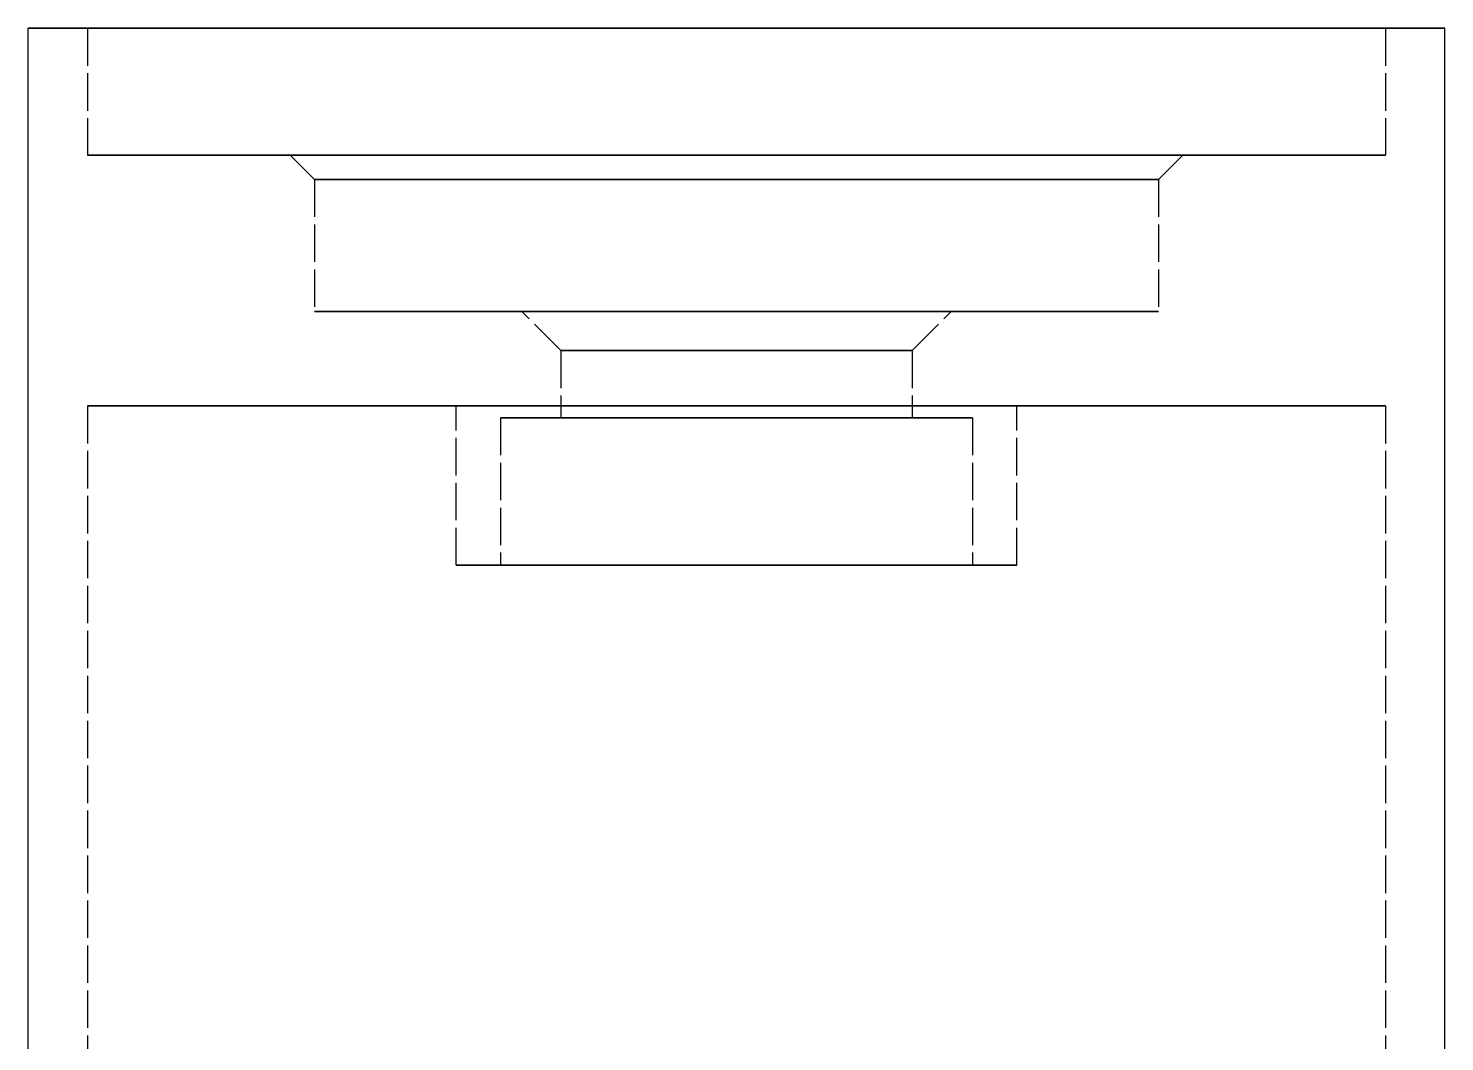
# Model space of a CAD drawing. Header units: millimetres. Extents: x -31 to 149, y -17 to 140.
# Drawn here: x 58 to 106, y 22.45 to 56.8 of the extents above; entities that cross this region are included whole.
import ezdxf

# ---------------------------------------------------------------- set-up
doc = ezdxf.new("R2010")
doc.units = ezdxf.units.MM
doc.linetypes.add('DASHED', pattern=[1.524, 1.27, -0.254])
doc.layers.add('HIDDEN', color=8, linetype='DASHED')
doc.layers.add('VISIBLE', color=7, linetype='CONTINUOUS')

msp = doc.modelspace()

# ---------------------------------------------------------------- linework, layer by layer
at = {"layer": 'HIDDEN'}
for points in [[(106, 56.8), (105.2381, 56.8), (104.47619, 56.8), (103.71429, 56.8), (102.95238, 56.8), (102.19048, 56.8), (101.42857, 56.8), (100.66667, 56.8), (99.90476, 56.8), (99.14286, 56.8), (98.38095, 56.8), (97.61905, 56.8), (96.85714, 56.8), (96.09524, 56.8), (95.33333, 56.8), (94.57143, 56.8), (93.80952, 56.8), (93.04762, 56.8), (92.28571, 56.8), (91.52381, 56.8), (90.7619, 56.8), (90, 56.8), (89.2381, 56.8), (88.47619, 56.8), (87.71429, 56.8), (86.95238, 56.8), (86.19048, 56.8), (85.42857, 56.8), (84.66667, 56.8), (83.90476, 56.8), (83.14286, 56.8), (82.38095, 56.8), (81.61905, 56.8), (80.85714, 56.8), (80.09524, 56.8), (79.33333, 56.8), (78.57143, 56.8), (77.80952, 56.8), (77.04762, 56.8), (76.28571, 56.8), (75.52381, 56.8), (74.7619, 56.8), (74, 56.8), (73.2381, 56.8), (72.47619, 56.8), (71.71429, 56.8), (70.95238, 56.8), (70.19048, 56.8), (69.42857, 56.8), (68.66667, 56.8), (67.90476, 56.8), (67.14286, 56.8), (66.38095, 56.8), (65.61905, 56.8), (64.85714, 56.8), (64.09524, 56.8), (63.33333, 56.8), (62.57143, 56.8), (61.80952, 56.8), (61.04762, 56.8), (60.28571, 56.8), (59.52381, 56.8), (58.7619, 56.8), (58, 56.8)], [(104, 56.8), (103.30159, 56.8), (102.60317, 56.8), (101.90476, 56.8), (101.20635, 56.8), (100.50794, 56.8), (99.80952, 56.8), (99.11111, 56.8), (98.4127, 56.8), (97.71429, 56.8), (97.01587, 56.8), (96.31746, 56.8), (95.61905, 56.8), (94.92063, 56.8), (94.22222, 56.8), (93.52381, 56.8), (92.8254, 56.8), (92.12698, 56.8), (91.42857, 56.8), (90.73016, 56.8), (90.03175, 56.8), (89.33333, 56.8), (88.63492, 56.8), (87.93651, 56.8), (87.2381, 56.8), (86.53968, 56.8), (85.84127, 56.8), (85.14286, 56.8), (84.44444, 56.8), (83.74603, 56.8), (83.04762, 56.8), (82.34921, 56.8), (81.65079, 56.8), (80.95238, 56.8), (80.25397, 56.8), (79.55556, 56.8), (78.85714, 56.8), (78.15873, 56.8), (77.46032, 56.8), (76.7619, 56.8), (76.06349, 56.8), (75.36508, 56.8), (74.66667, 56.8), (73.96825, 56.8), (73.26984, 56.8), (72.57143, 56.8), (71.87302, 56.8), (71.1746, 56.8), (70.47619, 56.8), (69.77778, 56.8), (69.07937, 56.8), (68.38095, 56.8), (67.68254, 56.8), (66.98413, 56.8), (66.28571, 56.8), (65.5873, 56.8), (64.88889, 56.8), (64.19048, 56.8), (63.49206, 56.8), (62.79365, 56.8), (62.09524, 56.8), (61.39683, 56.8), (60.69841, 56.8), (60, 56.8)], [(60, 56.8), (60.34921, 56.8), (60.69841, 56.8), (61.04762, 56.8), (61.39683, 56.8), (61.74603, 56.8), (62.09524, 56.8), (62.44444, 56.8), (62.79365, 56.8), (63.14286, 56.8), (63.49206, 56.8), (63.84127, 56.8), (64.19048, 56.8), (64.53968, 56.8), (64.88889, 56.8), (65.2381, 56.8), (65.5873, 56.8), (65.93651, 56.8), (66.28571, 56.8), (66.63492, 56.8), (66.98413, 56.8), (67.33333, 56.8), (67.68254, 56.8), (68.03175, 56.8), (68.38095, 56.8), (68.73016, 56.8), (69.07937, 56.8), (69.42857, 56.8), (69.77778, 56.8), (70.12698, 56.8), (70.47619, 56.8), (70.8254, 56.8), (71.1746, 56.8), (71.52381, 56.8), (71.87302, 56.8), (72.22222, 56.8), (72.57143, 56.8), (72.92063, 56.8), (73.26984, 56.8), (73.61905, 56.8), (73.96825, 56.8), (74.31746, 56.8), (74.66667, 56.8), (75.01587, 56.8), (75.36508, 56.8), (75.71429, 56.8), (76.06349, 56.8), (76.4127, 56.8), (76.7619, 56.8), (77.11111, 56.8), (77.46032, 56.8), (77.80952, 56.8), (78.15873, 56.8), (78.50794, 56.8), (78.85714, 56.8), (79.20635, 56.8), (79.55556, 56.8), (79.90476, 56.8), (80.25397, 56.8), (80.60317, 56.8), (80.95238, 56.8), (81.30159, 56.8), (81.65079, 56.8), (82, 56.8)], [(60, 56.8), (60, 52.5)], [(82, 56.8), (82.34921, 56.8), (82.69841, 56.8), (83.04762, 56.8), (83.39683, 56.8), (83.74603, 56.8), (84.09524, 56.8), (84.44444, 56.8), (84.79365, 56.8), (85.14286, 56.8), (85.49206, 56.8), (85.84127, 56.8), (86.19048, 56.8), (86.53968, 56.8), (86.88889, 56.8), (87.2381, 56.8), (87.5873, 56.8), (87.93651, 56.8), (88.28571, 56.8), (88.63492, 56.8), (88.98413, 56.8), (89.33333, 56.8), (89.68254, 56.8), (90.03175, 56.8), (90.38095, 56.8), (90.73016, 56.8), (91.07937, 56.8), (91.42857, 56.8), (91.77778, 56.8), (92.12698, 56.8), (92.47619, 56.8), (92.8254, 56.8), (93.1746, 56.8), (93.52381, 56.8), (93.87302, 56.8), (94.22222, 56.8), (94.57143, 56.8), (94.92063, 56.8), (95.26984, 56.8), (95.61905, 56.8), (95.96825, 56.8), (96.31746, 56.8), (96.66667, 56.8), (97.01587, 56.8), (97.36508, 56.8), (97.71429, 56.8), (98.06349, 56.8), (98.4127, 56.8), (98.7619, 56.8), (99.11111, 56.8), (99.46032, 56.8), (99.80952, 56.8), (100.15873, 56.8), (100.50794, 56.8), (100.85714, 56.8), (101.20635, 56.8), (101.55556, 56.8), (101.90476, 56.8), (102.25397, 56.8), (102.60317, 56.8), (102.95238, 56.8), (103.30159, 56.8), (103.65079, 56.8), (104, 56.8)], [(104, 56.8), (104, 52.5)], [(104, 52.5), (103.30159, 52.5), (102.60317, 52.5), (101.90476, 52.5), (101.20635, 52.5), (100.50794, 52.5), (99.80952, 52.5), (99.11111, 52.5), (98.4127, 52.5), (97.71429, 52.5), (97.01587, 52.5), (96.31746, 52.5), (95.61905, 52.5), (94.92063, 52.5), (94.22222, 52.5), (93.52381, 52.5), (92.8254, 52.5), (92.12698, 52.5), (91.42857, 52.5), (90.73016, 52.5), (90.03175, 52.5), (89.33333, 52.5), (88.63492, 52.5), (87.93651, 52.5), (87.2381, 52.5), (86.53968, 52.5), (85.84127, 52.5), (85.14286, 52.5), (84.44444, 52.5), (83.74603, 52.5), (83.04762, 52.5), (82.34921, 52.5), (81.65079, 52.5), (80.95238, 52.5), (80.25397, 52.5), (79.55556, 52.5), (78.85714, 52.5), (78.15873, 52.5), (77.46032, 52.5), (76.7619, 52.5), (76.06349, 52.5), (75.36508, 52.5), (74.66667, 52.5), (73.96825, 52.5), (73.26984, 52.5), (72.57143, 52.5), (71.87302, 52.5), (71.1746, 52.5), (70.47619, 52.5), (69.77778, 52.5), (69.07937, 52.5), (68.38095, 52.5), (67.68254, 52.5), (66.98413, 52.5), (66.28571, 52.5), (65.5873, 52.5), (64.88889, 52.5), (64.19048, 52.5), (63.49206, 52.5), (62.79365, 52.5), (62.09524, 52.5), (61.39683, 52.5), (60.69841, 52.5), (60, 52.5)], [(60, 52.5), (60.34921, 52.5), (60.69841, 52.5), (61.04762, 52.5), (61.39683, 52.5), (61.74603, 52.5), (62.09524, 52.5), (62.44444, 52.5), (62.79365, 52.5), (63.14286, 52.5), (63.49206, 52.5), (63.84127, 52.5), (64.19048, 52.5), (64.53968, 52.5), (64.88889, 52.5), (65.2381, 52.5), (65.5873, 52.5), (65.93651, 52.5), (66.28571, 52.5), (66.63492, 52.5), (66.98413, 52.5), (67.33333, 52.5), (67.68254, 52.5), (68.03175, 52.5), (68.38095, 52.5), (68.73016, 52.5), (69.07937, 52.5), (69.42857, 52.5), (69.77778, 52.5), (70.12698, 52.5), (70.47619, 52.5), (70.8254, 52.5), (71.1746, 52.5), (71.52381, 52.5), (71.87302, 52.5), (72.22222, 52.5), (72.57143, 52.5), (72.92063, 52.5), (73.26984, 52.5), (73.61905, 52.5), (73.96825, 52.5), (74.31746, 52.5), (74.66667, 52.5), (75.01587, 52.5), (75.36508, 52.5), (75.71429, 52.5), (76.06349, 52.5), (76.4127, 52.5), (76.7619, 52.5), (77.11111, 52.5), (77.46032, 52.5), (77.80952, 52.5), (78.15873, 52.5), (78.50794, 52.5), (78.85714, 52.5), (79.20635, 52.5), (79.55556, 52.5), (79.90476, 52.5), (80.25397, 52.5), (80.60317, 52.5), (80.95238, 52.5), (81.30159, 52.5), (81.65079, 52.5), (82, 52.5)], [(97.12426, 52.5), (96.64413, 52.5), (96.16399, 52.5), (95.68386, 52.5), (95.20372, 52.5), (94.72359, 52.5), (94.24345, 52.5), (93.76332, 52.5), (93.28318, 52.5), (92.80305, 52.5), (92.32291, 52.5), (91.84278, 52.5), (91.36264, 52.5), (90.8825, 52.5), (90.40237, 52.5), (89.92223, 52.5), (89.4421, 52.5), (88.96196, 52.5), (88.48183, 52.5), (88.00169, 52.5), (87.52156, 52.5), (87.04142, 52.5), (86.56129, 52.5), (86.08115, 52.5), (85.60102, 52.5), (85.12088, 52.5), (84.64074, 52.5), (84.16061, 52.5), (83.68047, 52.5), (83.20034, 52.5), (82.7202, 52.5), (82.24007, 52.5), (81.75993, 52.5), (81.2798, 52.5), (80.79966, 52.5), (80.31953, 52.5), (79.83939, 52.5), (79.35926, 52.5), (78.87912, 52.5), (78.39898, 52.5), (77.91885, 52.5), (77.43871, 52.5), (76.95858, 52.5), (76.47844, 52.5), (75.99831, 52.5), (75.51817, 52.5), (75.03804, 52.5), (74.5579, 52.5), (74.07777, 52.5), (73.59763, 52.5), (73.1175, 52.5), (72.63736, 52.5), (72.15722, 52.5), (71.67709, 52.5), (71.19695, 52.5), (70.71682, 52.5), (70.23668, 52.5), (69.75655, 52.5), (69.27641, 52.5), (68.79628, 52.5), (68.31614, 52.5), (67.83601, 52.5), (67.35587, 52.5), (66.87574, 52.5)], [(66.87574, 52.5), (67.1158, 52.5), (67.35587, 52.5), (67.59594, 52.5), (67.83601, 52.5), (68.07607, 52.5), (68.31614, 52.5), (68.55621, 52.5), (68.79628, 52.5), (69.03635, 52.5), (69.27641, 52.5), (69.51648, 52.5), (69.75655, 52.5), (69.99662, 52.5), (70.23668, 52.5), (70.47675, 52.5), (70.71682, 52.5), (70.95689, 52.5), (71.19695, 52.5), (71.43702, 52.5), (71.67709, 52.5), (71.91716, 52.5), (72.15722, 52.5), (72.39729, 52.5), (72.63736, 52.5), (72.87743, 52.5), (73.1175, 52.5), (73.35756, 52.5), (73.59763, 52.5), (73.8377, 52.5), (74.07777, 52.5), (74.31783, 52.5), (74.5579, 52.5), (74.79797, 52.5), (75.03804, 52.5), (75.2781, 52.5), (75.51817, 52.5), (75.75824, 52.5), (75.99831, 52.5), (76.23838, 52.5), (76.47844, 52.5), (76.71851, 52.5), (76.95858, 52.5), (77.19865, 52.5), (77.43871, 52.5), (77.67878, 52.5), (77.91885, 52.5), (78.15892, 52.5), (78.39898, 52.5), (78.63905, 52.5), (78.87912, 52.5), (79.11919, 52.5), (79.35926, 52.5), (79.59932, 52.5), (79.83939, 52.5), (80.07946, 52.5), (80.31953, 52.5), (80.55959, 52.5), (80.79966, 52.5), (81.03973, 52.5), (81.2798, 52.5), (81.51986, 52.5), (81.75993, 52.5), (82, 52.5)], [(67.7, 51.67574), (66.87574, 52.5)], [(82, 52.5), (82.34921, 52.5), (82.69841, 52.5), (83.04762, 52.5), (83.39683, 52.5), (83.74603, 52.5), (84.09524, 52.5), (84.44444, 52.5), (84.79365, 52.5), (85.14286, 52.5), (85.49206, 52.5), (85.84127, 52.5), (86.19048, 52.5), (86.53968, 52.5), (86.88889, 52.5), (87.2381, 52.5), (87.5873, 52.5), (87.93651, 52.5), (88.28571, 52.5), (88.63492, 52.5), (88.98413, 52.5), (89.33333, 52.5), (89.68254, 52.5), (90.03175, 52.5), (90.38095, 52.5), (90.73016, 52.5), (91.07937, 52.5), (91.42857, 52.5), (91.77778, 52.5), (92.12698, 52.5), (92.47619, 52.5), (92.8254, 52.5), (93.1746, 52.5), (93.52381, 52.5), (93.87302, 52.5), (94.22222, 52.5), (94.57143, 52.5), (94.92063, 52.5), (95.26984, 52.5), (95.61905, 52.5), (95.96825, 52.5), (96.31746, 52.5), (96.66667, 52.5), (97.01587, 52.5), (97.36508, 52.5), (97.71429, 52.5), (98.06349, 52.5), (98.4127, 52.5), (98.7619, 52.5), (99.11111, 52.5), (99.46032, 52.5), (99.80952, 52.5), (100.15873, 52.5), (100.50794, 52.5), (100.85714, 52.5), (101.20635, 52.5), (101.55556, 52.5), (101.90476, 52.5), (102.25397, 52.5), (102.60317, 52.5), (102.95238, 52.5), (103.30159, 52.5), (103.65079, 52.5), (104, 52.5)], [(82, 52.5), (82.24007, 52.5), (82.48014, 52.5), (82.7202, 52.5), (82.96027, 52.5), (83.20034, 52.5), (83.44041, 52.5), (83.68047, 52.5), (83.92054, 52.5), (84.16061, 52.5), (84.40068, 52.5), (84.64074, 52.5), (84.88081, 52.5), (85.12088, 52.5), (85.36095, 52.5), (85.60102, 52.5), (85.84108, 52.5), (86.08115, 52.5), (86.32122, 52.5), (86.56129, 52.5), (86.80135, 52.5), (87.04142, 52.5), (87.28149, 52.5), (87.52156, 52.5), (87.76162, 52.5), (88.00169, 52.5), (88.24176, 52.5), (88.48183, 52.5), (88.7219, 52.5), (88.96196, 52.5), (89.20203, 52.5), (89.4421, 52.5), (89.68217, 52.5), (89.92223, 52.5), (90.1623, 52.5), (90.40237, 52.5), (90.64244, 52.5), (90.8825, 52.5), (91.12257, 52.5), (91.36264, 52.5), (91.60271, 52.5), (91.84278, 52.5), (92.08284, 52.5), (92.32291, 52.5), (92.56298, 52.5), (92.80305, 52.5), (93.04311, 52.5), (93.28318, 52.5), (93.52325, 52.5), (93.76332, 52.5), (94.00338, 52.5), (94.24345, 52.5), (94.48352, 52.5), (94.72359, 52.5), (94.96365, 52.5), (95.20372, 52.5), (95.44379, 52.5), (95.68386, 52.5), (95.92393, 52.5), (96.16399, 52.5), (96.40406, 52.5), (96.64413, 52.5), (96.8842, 52.5), (97.12426, 52.5)], [(96.3, 51.67574), (97.12426, 52.5)], [(96.3, 51.67574), (95.84603, 51.67574), (95.39206, 51.67574), (94.9381, 51.67574), (94.48413, 51.67574), (94.03016, 51.67574), (93.57619, 51.67574), (93.12222, 51.67574), (92.66825, 51.67574), (92.21429, 51.67574), (91.76032, 51.67574), (91.30635, 51.67574), (90.85238, 51.67574), (90.39841, 51.67574), (89.94444, 51.67574), (89.49048, 51.67574), (89.03651, 51.67574), (88.58254, 51.67574), (88.12857, 51.67574), (87.6746, 51.67574), (87.22063, 51.67574), (86.76667, 51.67574), (86.3127, 51.67574), (85.85873, 51.67574), (85.40476, 51.67574), (84.95079, 51.67574), (84.49683, 51.67574), (84.04286, 51.67574), (83.58889, 51.67574), (83.13492, 51.67574), (82.68095, 51.67574), (82.22698, 51.67574), (81.77302, 51.67574), (81.31905, 51.67574), (80.86508, 51.67574), (80.41111, 51.67574), (79.95714, 51.67574), (79.50317, 51.67574), (79.04921, 51.67574), (78.59524, 51.67574), (78.14127, 51.67574), (77.6873, 51.67574), (77.23333, 51.67574), (76.77937, 51.67574), (76.3254, 51.67574), (75.87143, 51.67574), (75.41746, 51.67574), (74.96349, 51.67574), (74.50952, 51.67574), (74.05556, 51.67574), (73.60159, 51.67574), (73.14762, 51.67574), (72.69365, 51.67574), (72.23968, 51.67574), (71.78571, 51.67574), (71.33175, 51.67574), (70.87778, 51.67574), (70.42381, 51.67574), (69.96984, 51.67574), (69.51587, 51.67574), (69.0619, 51.67574), (68.60794, 51.67574), (68.15397, 51.67574), (67.7, 51.67574)], [(67.7, 51.67574), (67.92698, 51.67574), (68.15397, 51.67574), (68.38095, 51.67574), (68.60794, 51.67574), (68.83492, 51.67574), (69.0619, 51.67574), (69.28889, 51.67574), (69.51587, 51.67574), (69.74286, 51.67574), (69.96984, 51.67574), (70.19683, 51.67574), (70.42381, 51.67574), (70.65079, 51.67574), (70.87778, 51.67574), (71.10476, 51.67574), (71.33175, 51.67574), (71.55873, 51.67574), (71.78571, 51.67574), (72.0127, 51.67574), (72.23968, 51.67574), (72.46667, 51.67574), (72.69365, 51.67574), (72.92063, 51.67574), (73.14762, 51.67574), (73.3746, 51.67574), (73.60159, 51.67574), (73.82857, 51.67574), (74.05556, 51.67574), (74.28254, 51.67574), (74.50952, 51.67574), (74.73651, 51.67574), (74.96349, 51.67574), (75.19048, 51.67574), (75.41746, 51.67574), (75.64444, 51.67574), (75.87143, 51.67574), (76.09841, 51.67574), (76.3254, 51.67574), (76.55238, 51.67574), (76.77937, 51.67574), (77.00635, 51.67574), (77.23333, 51.67574), (77.46032, 51.67574), (77.6873, 51.67574), (77.91429, 51.67574), (78.14127, 51.67574), (78.36825, 51.67574), (78.59524, 51.67574), (78.82222, 51.67574), (79.04921, 51.67574), (79.27619, 51.67574), (79.50317, 51.67574), (79.73016, 51.67574), (79.95714, 51.67574), (80.18413, 51.67574), (80.41111, 51.67574), (80.6381, 51.67574), (80.86508, 51.67574), (81.09206, 51.67574), (81.31905, 51.67574), (81.54603, 51.67574), (81.77302, 51.67574), (82, 51.67574)], [(67.7, 51.67574), (67.7, 47.2)], [(82, 51.67574), (82.22698, 51.67574), (82.45397, 51.67574), (82.68095, 51.67574), (82.90794, 51.67574), (83.13492, 51.67574), (83.3619, 51.67574), (83.58889, 51.67574), (83.81587, 51.67574), (84.04286, 51.67574), (84.26984, 51.67574), (84.49683, 51.67574), (84.72381, 51.67574), (84.95079, 51.67574), (85.17778, 51.67574), (85.40476, 51.67574), (85.63175, 51.67574), (85.85873, 51.67574), (86.08571, 51.67574), (86.3127, 51.67574), (86.53968, 51.67574), (86.76667, 51.67574), (86.99365, 51.67574), (87.22063, 51.67574), (87.44762, 51.67574), (87.6746, 51.67574), (87.90159, 51.67574), (88.12857, 51.67574), (88.35556, 51.67574), (88.58254, 51.67574), (88.80952, 51.67574), (89.03651, 51.67574), (89.26349, 51.67574), (89.49048, 51.67574), (89.71746, 51.67574), (89.94444, 51.67574), (90.17143, 51.67574), (90.39841, 51.67574), (90.6254, 51.67574), (90.85238, 51.67574), (91.07937, 51.67574), (91.30635, 51.67574), (91.53333, 51.67574), (91.76032, 51.67574), (91.9873, 51.67574), (92.21429, 51.67574), (92.44127, 51.67574), (92.66825, 51.67574), (92.89524, 51.67574), (93.12222, 51.67574), (93.34921, 51.67574), (93.57619, 51.67574), (93.80317, 51.67574), (94.03016, 51.67574), (94.25714, 51.67574), (94.48413, 51.67574), (94.71111, 51.67574), (94.9381, 51.67574), (95.16508, 51.67574), (95.39206, 51.67574), (95.61905, 51.67574), (95.84603, 51.67574), (96.07302, 51.67574), (96.3, 51.67574)], [(96.3, 51.67574), (96.3, 47.2)], [(96.3, 47.2), (95.84603, 47.2), (95.39206, 47.2), (94.9381, 47.2), (94.48413, 47.2), (94.03016, 47.2), (93.57619, 47.2), (93.12222, 47.2), (92.66825, 47.2), (92.21429, 47.2), (91.76032, 47.2), (91.30635, 47.2), (90.85238, 47.2), (90.39841, 47.2), (89.94444, 47.2), (89.49048, 47.2), (89.03651, 47.2), (88.58254, 47.2), (88.12857, 47.2), (87.6746, 47.2), (87.22063, 47.2), (86.76667, 47.2), (86.3127, 47.2), (85.85873, 47.2), (85.40476, 47.2), (84.95079, 47.2), (84.49683, 47.2), (84.04286, 47.2), (83.58889, 47.2), (83.13492, 47.2), (82.68095, 47.2), (82.22698, 47.2), (81.77302, 47.2), (81.31905, 47.2), (80.86508, 47.2), (80.41111, 47.2), (79.95714, 47.2), (79.50317, 47.2), (79.04921, 47.2), (78.59524, 47.2), (78.14127, 47.2), (77.6873, 47.2), (77.23333, 47.2), (76.77937, 47.2), (76.3254, 47.2), (75.87143, 47.2), (75.41746, 47.2), (74.96349, 47.2), (74.50952, 47.2), (74.05556, 47.2), (73.60159, 47.2), (73.14762, 47.2), (72.69365, 47.2), (72.23968, 47.2), (71.78571, 47.2), (71.33175, 47.2), (70.87778, 47.2), (70.42381, 47.2), (69.96984, 47.2), (69.51587, 47.2), (69.0619, 47.2), (68.60794, 47.2), (68.15397, 47.2), (67.7, 47.2)], [(67.7, 47.2), (67.92698, 47.2), (68.15397, 47.2), (68.38095, 47.2), (68.60794, 47.2), (68.83492, 47.2), (69.0619, 47.2), (69.28889, 47.2), (69.51587, 47.2), (69.74286, 47.2), (69.96984, 47.2), (70.19683, 47.2), (70.42381, 47.2), (70.65079, 47.2), (70.87778, 47.2), (71.10476, 47.2), (71.33175, 47.2), (71.55873, 47.2), (71.78571, 47.2), (72.0127, 47.2), (72.23968, 47.2), (72.46667, 47.2), (72.69365, 47.2), (72.92063, 47.2), (73.14762, 47.2), (73.3746, 47.2), (73.60159, 47.2), (73.82857, 47.2), (74.05556, 47.2), (74.28254, 47.2), (74.50952, 47.2), (74.73651, 47.2), (74.96349, 47.2), (75.19048, 47.2), (75.41746, 47.2), (75.64444, 47.2), (75.87143, 47.2), (76.09841, 47.2), (76.3254, 47.2), (76.55238, 47.2), (76.77937, 47.2), (77.00635, 47.2), (77.23333, 47.2), (77.46032, 47.2), (77.6873, 47.2), (77.91429, 47.2), (78.14127, 47.2), (78.36825, 47.2), (78.59524, 47.2), (78.82222, 47.2), (79.04921, 47.2), (79.27619, 47.2), (79.50317, 47.2), (79.73016, 47.2), (79.95714, 47.2), (80.18413, 47.2), (80.41111, 47.2), (80.6381, 47.2), (80.86508, 47.2), (81.09206, 47.2), (81.31905, 47.2), (81.54603, 47.2), (81.77302, 47.2), (82, 47.2)], [(89.27426, 47.2), (89.04334, 47.2), (88.81241, 47.2), (88.58148, 47.2), (88.35055, 47.2), (88.11962, 47.2), (87.88869, 47.2), (87.65776, 47.2), (87.42683, 47.2), (87.1959, 47.2), (86.96497, 47.2), (86.73404, 47.2), (86.50312, 47.2), (86.27219, 47.2), (86.04126, 47.2), (85.81033, 47.2), (85.5794, 47.2), (85.34847, 47.2), (85.11754, 47.2), (84.88661, 47.2), (84.65568, 47.2), (84.42475, 47.2), (84.19383, 47.2), (83.9629, 47.2), (83.73197, 47.2), (83.50104, 47.2), (83.27011, 47.2), (83.03918, 47.2), (82.80825, 47.2), (82.57732, 47.2), (82.34639, 47.2), (82.11546, 47.2), (81.88454, 47.2), (81.65361, 47.2), (81.42268, 47.2), (81.19175, 47.2), (80.96082, 47.2), (80.72989, 47.2), (80.49896, 47.2), (80.26803, 47.2), (80.0371, 47.2), (79.80617, 47.2), (79.57525, 47.2), (79.34432, 47.2), (79.11339, 47.2), (78.88246, 47.2), (78.65153, 47.2), (78.4206, 47.2), (78.18967, 47.2), (77.95874, 47.2), (77.72781, 47.2), (77.49688, 47.2), (77.26596, 47.2), (77.03503, 47.2), (76.8041, 47.2), (76.57317, 47.2), (76.34224, 47.2), (76.11131, 47.2), (75.88038, 47.2), (75.64945, 47.2), (75.41852, 47.2), (75.18759, 47.2), (74.95666, 47.2), (74.72574, 47.2)], [(74.72574, 47.2), (74.8412, 47.2), (74.95666, 47.2), (75.07213, 47.2), (75.18759, 47.2), (75.30306, 47.2), (75.41852, 47.2), (75.53399, 47.2), (75.64945, 47.2), (75.76492, 47.2), (75.88038, 47.2), (75.99585, 47.2), (76.11131, 47.2), (76.22677, 47.2), (76.34224, 47.2), (76.4577, 47.2), (76.57317, 47.2), (76.68863, 47.2), (76.8041, 47.2), (76.91956, 47.2), (77.03503, 47.2), (77.15049, 47.2), (77.26596, 47.2), (77.38142, 47.2), (77.49688, 47.2), (77.61235, 47.2), (77.72781, 47.2), (77.84328, 47.2), (77.95874, 47.2), (78.07421, 47.2), (78.18967, 47.2), (78.30514, 47.2), (78.4206, 47.2), (78.53606, 47.2), (78.65153, 47.2), (78.76699, 47.2), (78.88246, 47.2), (78.99792, 47.2), (79.11339, 47.2), (79.22885, 47.2), (79.34432, 47.2), (79.45978, 47.2), (79.57525, 47.2), (79.69071, 47.2), (79.80617, 47.2), (79.92164, 47.2), (80.0371, 47.2), (80.15257, 47.2), (80.26803, 47.2), (80.3835, 47.2), (80.49896, 47.2), (80.61443, 47.2), (80.72989, 47.2), (80.84535, 47.2), (80.96082, 47.2), (81.07628, 47.2), (81.19175, 47.2), (81.30721, 47.2), (81.42268, 47.2), (81.53814, 47.2), (81.65361, 47.2), (81.76907, 47.2), (81.88454, 47.2), (82, 47.2)], [(76.05, 45.87574), (74.72574, 47.2)], [(82, 47.2), (82.22698, 47.2), (82.45397, 47.2), (82.68095, 47.2), (82.90794, 47.2), (83.13492, 47.2), (83.3619, 47.2), (83.58889, 47.2), (83.81587, 47.2), (84.04286, 47.2), (84.26984, 47.2), (84.49683, 47.2), (84.72381, 47.2), (84.95079, 47.2), (85.17778, 47.2), (85.40476, 47.2), (85.63175, 47.2), (85.85873, 47.2), (86.08571, 47.2), (86.3127, 47.2), (86.53968, 47.2), (86.76667, 47.2), (86.99365, 47.2), (87.22063, 47.2), (87.44762, 47.2), (87.6746, 47.2), (87.90159, 47.2), (88.12857, 47.2), (88.35556, 47.2), (88.58254, 47.2), (88.80952, 47.2), (89.03651, 47.2), (89.26349, 47.2), (89.49048, 47.2), (89.71746, 47.2), (89.94444, 47.2), (90.17143, 47.2), (90.39841, 47.2), (90.6254, 47.2), (90.85238, 47.2), (91.07937, 47.2), (91.30635, 47.2), (91.53333, 47.2), (91.76032, 47.2), (91.9873, 47.2), (92.21429, 47.2), (92.44127, 47.2), (92.66825, 47.2), (92.89524, 47.2), (93.12222, 47.2), (93.34921, 47.2), (93.57619, 47.2), (93.80317, 47.2), (94.03016, 47.2), (94.25714, 47.2), (94.48413, 47.2), (94.71111, 47.2), (94.9381, 47.2), (95.16508, 47.2), (95.39206, 47.2), (95.61905, 47.2), (95.84603, 47.2), (96.07302, 47.2), (96.3, 47.2)], [(82, 47.2), (82.11546, 47.2), (82.23093, 47.2), (82.34639, 47.2), (82.46186, 47.2), (82.57732, 47.2), (82.69279, 47.2), (82.80825, 47.2), (82.92372, 47.2), (83.03918, 47.2), (83.15465, 47.2), (83.27011, 47.2), (83.38557, 47.2), (83.50104, 47.2), (83.6165, 47.2), (83.73197, 47.2), (83.84743, 47.2), (83.9629, 47.2), (84.07836, 47.2), (84.19383, 47.2), (84.30929, 47.2), (84.42475, 47.2), (84.54022, 47.2), (84.65568, 47.2), (84.77115, 47.2), (84.88661, 47.2), (85.00208, 47.2), (85.11754, 47.2), (85.23301, 47.2), (85.34847, 47.2), (85.46394, 47.2), (85.5794, 47.2), (85.69486, 47.2), (85.81033, 47.2), (85.92579, 47.2), (86.04126, 47.2), (86.15672, 47.2), (86.27219, 47.2), (86.38765, 47.2), (86.50312, 47.2), (86.61858, 47.2), (86.73404, 47.2), (86.84951, 47.2), (86.96497, 47.2), (87.08044, 47.2), (87.1959, 47.2), (87.31137, 47.2), (87.42683, 47.2), (87.5423, 47.2), (87.65776, 47.2), (87.77323, 47.2), (87.88869, 47.2), (88.00415, 47.2), (88.11962, 47.2), (88.23508, 47.2), (88.35055, 47.2), (88.46601, 47.2), (88.58148, 47.2), (88.69694, 47.2), (88.81241, 47.2), (88.92787, 47.2), (89.04334, 47.2), (89.1588, 47.2), (89.27426, 47.2)], [(87.95, 45.87574), (89.27426, 47.2)], [(87.95, 45.87574), (87.76111, 45.87574), (87.57222, 45.87574), (87.38333, 45.87574), (87.19444, 45.87574), (87.00556, 45.87574), (86.81667, 45.87574), (86.62778, 45.87574), (86.43889, 45.87574), (86.25, 45.87574), (86.06111, 45.87574), (85.87222, 45.87574), (85.68333, 45.87574), (85.49444, 45.87574), (85.30556, 45.87574), (85.11667, 45.87574), (84.92778, 45.87574), (84.73889, 45.87574), (84.55, 45.87574), (84.36111, 45.87574), (84.17222, 45.87574), (83.98333, 45.87574), (83.79444, 45.87574), (83.60556, 45.87574), (83.41667, 45.87574), (83.22778, 45.87574), (83.03889, 45.87574), (82.85, 45.87574), (82.66111, 45.87574), (82.47222, 45.87574), (82.28333, 45.87574), (82.09444, 45.87574), (81.90556, 45.87574), (81.71667, 45.87574), (81.52778, 45.87574), (81.33889, 45.87574), (81.15, 45.87574), (80.96111, 45.87574), (80.77222, 45.87574), (80.58333, 45.87574), (80.39444, 45.87574), (80.20556, 45.87574), (80.01667, 45.87574), (79.82778, 45.87574), (79.63889, 45.87574), (79.45, 45.87574), (79.26111, 45.87574), (79.07222, 45.87574), (78.88333, 45.87574), (78.69444, 45.87574), (78.50556, 45.87574), (78.31667, 45.87574), (78.12778, 45.87574), (77.93889, 45.87574), (77.75, 45.87574), (77.56111, 45.87574), (77.37222, 45.87574), (77.18333, 45.87574), (76.99444, 45.87574), (76.80556, 45.87574), (76.61667, 45.87574), (76.42778, 45.87574), (76.23889, 45.87574), (76.05, 45.87574)], [(76.05, 45.87574), (76.14444, 45.87574), (76.23889, 45.87574), (76.33333, 45.87574), (76.42778, 45.87574), (76.52222, 45.87574), (76.61667, 45.87574), (76.71111, 45.87574), (76.80556, 45.87574), (76.9, 45.87574), (76.99444, 45.87574), (77.08889, 45.87574), (77.18333, 45.87574), (77.27778, 45.87574), (77.37222, 45.87574), (77.46667, 45.87574), (77.56111, 45.87574), (77.65556, 45.87574), (77.75, 45.87574), (77.84444, 45.87574), (77.93889, 45.87574), (78.03333, 45.87574), (78.12778, 45.87574), (78.22222, 45.87574), (78.31667, 45.87574), (78.41111, 45.87574), (78.50556, 45.87574), (78.6, 45.87574), (78.69444, 45.87574), (78.78889, 45.87574), (78.88333, 45.87574), (78.97778, 45.87574), (79.07222, 45.87574), (79.16667, 45.87574), (79.26111, 45.87574), (79.35556, 45.87574), (79.45, 45.87574), (79.54444, 45.87574), (79.63889, 45.87574), (79.73333, 45.87574), (79.82778, 45.87574), (79.92222, 45.87574), (80.01667, 45.87574), (80.11111, 45.87574), (80.20556, 45.87574), (80.3, 45.87574), (80.39444, 45.87574), (80.48889, 45.87574), (80.58333, 45.87574), (80.67778, 45.87574), (80.77222, 45.87574), (80.86667, 45.87574), (80.96111, 45.87574), (81.05556, 45.87574), (81.15, 45.87574), (81.24444, 45.87574), (81.33889, 45.87574), (81.43333, 45.87574), (81.52778, 45.87574), (81.62222, 45.87574), (81.71667, 45.87574), (81.81111, 45.87574), (81.90556, 45.87574), (82, 45.87574)], [(76.05, 45.87574), (76.05, 43.6)], [(82, 45.87574), (82.09444, 45.87574), (82.18889, 45.87574), (82.28333, 45.87574), (82.37778, 45.87574), (82.47222, 45.87574), (82.56667, 45.87574), (82.66111, 45.87574), (82.75556, 45.87574), (82.85, 45.87574), (82.94444, 45.87574), (83.03889, 45.87574), (83.13333, 45.87574), (83.22778, 45.87574), (83.32222, 45.87574), (83.41667, 45.87574), (83.51111, 45.87574), (83.60556, 45.87574), (83.7, 45.87574), (83.79444, 45.87574), (83.88889, 45.87574), (83.98333, 45.87574), (84.07778, 45.87574), (84.17222, 45.87574), (84.26667, 45.87574), (84.36111, 45.87574), (84.45556, 45.87574), (84.55, 45.87574), (84.64444, 45.87574), (84.73889, 45.87574), (84.83333, 45.87574), (84.92778, 45.87574), (85.02222, 45.87574), (85.11667, 45.87574), (85.21111, 45.87574), (85.30556, 45.87574), (85.4, 45.87574), (85.49444, 45.87574), (85.58889, 45.87574), (85.68333, 45.87574), (85.77778, 45.87574), (85.87222, 45.87574), (85.96667, 45.87574), (86.06111, 45.87574), (86.15556, 45.87574), (86.25, 45.87574), (86.34444, 45.87574), (86.43889, 45.87574), (86.53333, 45.87574), (86.62778, 45.87574), (86.72222, 45.87574), (86.81667, 45.87574), (86.91111, 45.87574), (87.00556, 45.87574), (87.1, 45.87574), (87.19444, 45.87574), (87.28889, 45.87574), (87.38333, 45.87574), (87.47778, 45.87574), (87.57222, 45.87574), (87.66667, 45.87574), (87.76111, 45.87574), (87.85556, 45.87574), (87.95, 45.87574)], [(87.95, 45.87574), (87.95, 43.6)], [(104, 44), (103.30159, 44), (102.60317, 44), (101.90476, 44), (101.20635, 44), (100.50794, 44), (99.80952, 44), (99.11111, 44), (98.4127, 44), (97.71429, 44), (97.01587, 44), (96.31746, 44), (95.61905, 44), (94.92063, 44), (94.22222, 44), (93.52381, 44), (92.8254, 44), (92.12698, 44), (91.42857, 44), (90.73016, 44), (90.03175, 44), (89.33333, 44), (88.63492, 44), (87.93651, 44), (87.2381, 44), (86.53968, 44), (85.84127, 44), (85.14286, 44), (84.44444, 44), (83.74603, 44), (83.04762, 44), (82.34921, 44), (81.65079, 44), (80.95238, 44), (80.25397, 44), (79.55556, 44), (78.85714, 44), (78.15873, 44), (77.46032, 44), (76.7619, 44), (76.06349, 44), (75.36508, 44), (74.66667, 44), (73.96825, 44), (73.26984, 44), (72.57143, 44), (71.87302, 44), (71.1746, 44), (70.47619, 44), (69.77778, 44), (69.07937, 44), (68.38095, 44), (67.68254, 44), (66.98413, 44), (66.28571, 44), (65.5873, 44), (64.88889, 44), (64.19048, 44), (63.49206, 44), (62.79365, 44), (62.09524, 44), (61.39683, 44), (60.69841, 44), (60, 44)], [(60, 44), (60.34921, 44), (60.69841, 44), (61.04762, 44), (61.39683, 44), (61.74603, 44), (62.09524, 44), (62.44444, 44), (62.79365, 44), (63.14286, 44), (63.49206, 44), (63.84127, 44), (64.19048, 44), (64.53968, 44), (64.88889, 44), (65.2381, 44), (65.5873, 44), (65.93651, 44), (66.28571, 44), (66.63492, 44), (66.98413, 44), (67.33333, 44), (67.68254, 44), (68.03175, 44), (68.38095, 44), (68.73016, 44), (69.07937, 44), (69.42857, 44), (69.77778, 44), (70.12698, 44), (70.47619, 44), (70.8254, 44), (71.1746, 44), (71.52381, 44), (71.87302, 44), (72.22222, 44), (72.57143, 44), (72.92063, 44), (73.26984, 44), (73.61905, 44), (73.96825, 44), (74.31746, 44), (74.66667, 44), (75.01587, 44), (75.36508, 44), (75.71429, 44), (76.06349, 44), (76.4127, 44), (76.7619, 44), (77.11111, 44), (77.46032, 44), (77.80952, 44), (78.15873, 44), (78.50794, 44), (78.85714, 44), (79.20635, 44), (79.55556, 44), (79.90476, 44), (80.25397, 44), (80.60317, 44), (80.95238, 44), (81.30159, 44), (81.65079, 44), (82, 44)], [(60, 44), (60, 5)], [(91.5, 44), (91.19841, 44), (90.89683, 44), (90.59524, 44), (90.29365, 44), (89.99206, 44), (89.69048, 44), (89.38889, 44), (89.0873, 44), (88.78571, 44), (88.48413, 44), (88.18254, 44), (87.88095, 44), (87.57937, 44), (87.27778, 44), (86.97619, 44), (86.6746, 44), (86.37302, 44), (86.07143, 44), (85.76984, 44), (85.46825, 44), (85.16667, 44), (84.86508, 44), (84.56349, 44), (84.2619, 44), (83.96032, 44), (83.65873, 44), (83.35714, 44), (83.05556, 44), (82.75397, 44), (82.45238, 44), (82.15079, 44), (81.84921, 44), (81.54762, 44), (81.24603, 44), (80.94444, 44), (80.64286, 44), (80.34127, 44), (80.03968, 44), (79.7381, 44), (79.43651, 44), (79.13492, 44), (78.83333, 44), (78.53175, 44), (78.23016, 44), (77.92857, 44), (77.62698, 44), (77.3254, 44), (77.02381, 44), (76.72222, 44), (76.42063, 44), (76.11905, 44), (75.81746, 44), (75.51587, 44), (75.21429, 44), (74.9127, 44), (74.61111, 44), (74.30952, 44), (74.00794, 44), (73.70635, 44), (73.40476, 44), (73.10317, 44), (72.80159, 44), (72.5, 44)], [(72.5, 44), (72.65079, 44), (72.80159, 44), (72.95238, 44), (73.10317, 44), (73.25397, 44), (73.40476, 44), (73.55556, 44), (73.70635, 44), (73.85714, 44), (74.00794, 44), (74.15873, 44), (74.30952, 44), (74.46032, 44), (74.61111, 44), (74.7619, 44), (74.9127, 44), (75.06349, 44), (75.21429, 44), (75.36508, 44), (75.51587, 44), (75.66667, 44), (75.81746, 44), (75.96825, 44), (76.11905, 44), (76.26984, 44), (76.42063, 44), (76.57143, 44), (76.72222, 44), (76.87302, 44), (77.02381, 44), (77.1746, 44), (77.3254, 44), (77.47619, 44), (77.62698, 44), (77.77778, 44), (77.92857, 44), (78.07937, 44), (78.23016, 44), (78.38095, 44), (78.53175, 44), (78.68254, 44), (78.83333, 44), (78.98413, 44), (79.13492, 44), (79.28571, 44), (79.43651, 44), (79.5873, 44), (79.7381, 44), (79.88889, 44), (80.03968, 44), (80.19048, 44), (80.34127, 44), (80.49206, 44), (80.64286, 44), (80.79365, 44), (80.94444, 44), (81.09524, 44), (81.24603, 44), (81.39683, 44), (81.54762, 44), (81.69841, 44), (81.84921, 44), (82, 44)], [(72.5, 38.6), (72.5, 44)], [(82, 44), (82.15079, 44), (82.30159, 44), (82.45238, 44), (82.60317, 44), (82.75397, 44), (82.90476, 44), (83.05556, 44), (83.20635, 44), (83.35714, 44), (83.50794, 44), (83.65873, 44), (83.80952, 44), (83.96032, 44), (84.11111, 44), (84.2619, 44), (84.4127, 44), (84.56349, 44), (84.71429, 44), (84.86508, 44), (85.01587, 44), (85.16667, 44), (85.31746, 44), (85.46825, 44), (85.61905, 44), (85.76984, 44), (85.92063, 44), (86.07143, 44), (86.22222, 44), (86.37302, 44), (86.52381, 44), (86.6746, 44), (86.8254, 44), (86.97619, 44), (87.12698, 44), (87.27778, 44), (87.42857, 44), (87.57937, 44), (87.73016, 44), (87.88095, 44), (88.03175, 44), (88.18254, 44), (88.33333, 44), (88.48413, 44), (88.63492, 44), (88.78571, 44), (88.93651, 44), (89.0873, 44), (89.2381, 44), (89.38889, 44), (89.53968, 44), (89.69048, 44), (89.84127, 44), (89.99206, 44), (90.14286, 44), (90.29365, 44), (90.44444, 44), (90.59524, 44), (90.74603, 44), (90.89683, 44), (91.04762, 44), (91.19841, 44), (91.34921, 44), (91.5, 44)], [(82, 44), (82.34921, 44), (82.69841, 44), (83.04762, 44), (83.39683, 44), (83.74603, 44), (84.09524, 44), (84.44444, 44), (84.79365, 44), (85.14286, 44), (85.49206, 44), (85.84127, 44), (86.19048, 44), (86.53968, 44), (86.88889, 44), (87.2381, 44), (87.5873, 44), (87.93651, 44), (88.28571, 44), (88.63492, 44), (88.98413, 44), (89.33333, 44), (89.68254, 44), (90.03175, 44), (90.38095, 44), (90.73016, 44), (91.07937, 44), (91.42857, 44), (91.77778, 44), (92.12698, 44), (92.47619, 44), (92.8254, 44), (93.1746, 44), (93.52381, 44), (93.87302, 44), (94.22222, 44), (94.57143, 44), (94.92063, 44), (95.26984, 44), (95.61905, 44), (95.96825, 44), (96.31746, 44), (96.66667, 44), (97.01587, 44), (97.36508, 44), (97.71429, 44), (98.06349, 44), (98.4127, 44), (98.7619, 44), (99.11111, 44), (99.46032, 44), (99.80952, 44), (100.15873, 44), (100.50794, 44), (100.85714, 44), (101.20635, 44), (101.55556, 44), (101.90476, 44), (102.25397, 44), (102.60317, 44), (102.95238, 44), (103.30159, 44), (103.65079, 44), (104, 44)], [(91.5, 38.6), (91.5, 44)], [(104, 44), (104, 5)], [(90, 43.6), (89.74603, 43.6), (89.49206, 43.6), (89.2381, 43.6), (88.98413, 43.6), (88.73016, 43.6), (88.47619, 43.6), (88.22222, 43.6), (87.96825, 43.6), (87.71429, 43.6), (87.46032, 43.6), (87.20635, 43.6), (86.95238, 43.6), (86.69841, 43.6), (86.44444, 43.6), (86.19048, 43.6), (85.93651, 43.6), (85.68254, 43.6), (85.42857, 43.6), (85.1746, 43.6), (84.92063, 43.6), (84.66667, 43.6), (84.4127, 43.6), (84.15873, 43.6), (83.90476, 43.6), (83.65079, 43.6), (83.39683, 43.6), (83.14286, 43.6), (82.88889, 43.6), (82.63492, 43.6), (82.38095, 43.6), (82.12698, 43.6), (81.87302, 43.6), (81.61905, 43.6), (81.36508, 43.6), (81.11111, 43.6), (80.85714, 43.6), (80.60317, 43.6), (80.34921, 43.6), (80.09524, 43.6), (79.84127, 43.6), (79.5873, 43.6), (79.33333, 43.6), (79.07937, 43.6), (78.8254, 43.6), (78.57143, 43.6), (78.31746, 43.6), (78.06349, 43.6), (77.80952, 43.6), (77.55556, 43.6), (77.30159, 43.6), (77.04762, 43.6), (76.79365, 43.6), (76.53968, 43.6), (76.28571, 43.6), (76.03175, 43.6), (75.77778, 43.6), (75.52381, 43.6), (75.26984, 43.6), (75.01587, 43.6), (74.7619, 43.6), (74.50794, 43.6), (74.25397, 43.6), (74, 43.6)], [(74, 43.6), (74.12698, 43.6), (74.25397, 43.6), (74.38095, 43.6), (74.50794, 43.6), (74.63492, 43.6), (74.7619, 43.6), (74.88889, 43.6), (75.01587, 43.6), (75.14286, 43.6), (75.26984, 43.6), (75.39683, 43.6), (75.52381, 43.6), (75.65079, 43.6), (75.77778, 43.6), (75.90476, 43.6), (76.03175, 43.6), (76.15873, 43.6), (76.28571, 43.6), (76.4127, 43.6), (76.53968, 43.6), (76.66667, 43.6), (76.79365, 43.6), (76.92063, 43.6), (77.04762, 43.6), (77.1746, 43.6), (77.30159, 43.6), (77.42857, 43.6), (77.55556, 43.6), (77.68254, 43.6), (77.80952, 43.6), (77.93651, 43.6), (78.06349, 43.6), (78.19048, 43.6), (78.31746, 43.6), (78.44444, 43.6), (78.57143, 43.6), (78.69841, 43.6), (78.8254, 43.6), (78.95238, 43.6), (79.07937, 43.6), (79.20635, 43.6), (79.33333, 43.6), (79.46032, 43.6), (79.5873, 43.6), (79.71429, 43.6), (79.84127, 43.6), (79.96825, 43.6), (80.09524, 43.6), (80.22222, 43.6), (80.34921, 43.6), (80.47619, 43.6), (80.60317, 43.6), (80.73016, 43.6), (80.85714, 43.6), (80.98413, 43.6), (81.11111, 43.6), (81.2381, 43.6), (81.36508, 43.6), (81.49206, 43.6), (81.61905, 43.6), (81.74603, 43.6), (81.87302, 43.6), (82, 43.6)], [(74, 43.6), (74, 38.6)], [(87.95, 43.6), (87.76111, 43.6), (87.57222, 43.6), (87.38333, 43.6), (87.19444, 43.6), (87.00556, 43.6), (86.81667, 43.6), (86.62778, 43.6), (86.43889, 43.6), (86.25, 43.6), (86.06111, 43.6), (85.87222, 43.6), (85.68333, 43.6), (85.49444, 43.6), (85.30556, 43.6), (85.11667, 43.6), (84.92778, 43.6), (84.73889, 43.6), (84.55, 43.6), (84.36111, 43.6), (84.17222, 43.6), (83.98333, 43.6), (83.79444, 43.6), (83.60556, 43.6), (83.41667, 43.6), (83.22778, 43.6), (83.03889, 43.6), (82.85, 43.6), (82.66111, 43.6), (82.47222, 43.6), (82.28333, 43.6), (82.09444, 43.6), (81.90556, 43.6), (81.71667, 43.6), (81.52778, 43.6), (81.33889, 43.6), (81.15, 43.6), (80.96111, 43.6), (80.77222, 43.6), (80.58333, 43.6), (80.39444, 43.6), (80.20556, 43.6), (80.01667, 43.6), (79.82778, 43.6), (79.63889, 43.6), (79.45, 43.6), (79.26111, 43.6), (79.07222, 43.6), (78.88333, 43.6), (78.69444, 43.6), (78.50556, 43.6), (78.31667, 43.6), (78.12778, 43.6), (77.93889, 43.6), (77.75, 43.6), (77.56111, 43.6), (77.37222, 43.6), (77.18333, 43.6), (76.99444, 43.6), (76.80556, 43.6), (76.61667, 43.6), (76.42778, 43.6), (76.23889, 43.6), (76.05, 43.6)], [(76.05, 43.6), (76.14444, 43.6), (76.23889, 43.6), (76.33333, 43.6), (76.42778, 43.6), (76.52222, 43.6), (76.61667, 43.6), (76.71111, 43.6), (76.80556, 43.6), (76.9, 43.6), (76.99444, 43.6), (77.08889, 43.6), (77.18333, 43.6), (77.27778, 43.6), (77.37222, 43.6), (77.46667, 43.6), (77.56111, 43.6), (77.65556, 43.6), (77.75, 43.6), (77.84444, 43.6), (77.93889, 43.6), (78.03333, 43.6), (78.12778, 43.6), (78.22222, 43.6), (78.31667, 43.6), (78.41111, 43.6), (78.50556, 43.6), (78.6, 43.6), (78.69444, 43.6), (78.78889, 43.6), (78.88333, 43.6), (78.97778, 43.6), (79.07222, 43.6), (79.16667, 43.6), (79.26111, 43.6), (79.35556, 43.6), (79.45, 43.6), (79.54444, 43.6), (79.63889, 43.6), (79.73333, 43.6), (79.82778, 43.6), (79.92222, 43.6), (80.01667, 43.6), (80.11111, 43.6), (80.20556, 43.6), (80.3, 43.6), (80.39444, 43.6), (80.48889, 43.6), (80.58333, 43.6), (80.67778, 43.6), (80.77222, 43.6), (80.86667, 43.6), (80.96111, 43.6), (81.05556, 43.6), (81.15, 43.6), (81.24444, 43.6), (81.33889, 43.6), (81.43333, 43.6), (81.52778, 43.6), (81.62222, 43.6), (81.71667, 43.6), (81.81111, 43.6), (81.90556, 43.6), (82, 43.6)], [(82, 43.6), (82.09444, 43.6), (82.18889, 43.6), (82.28333, 43.6), (82.37778, 43.6), (82.47222, 43.6), (82.56667, 43.6), (82.66111, 43.6), (82.75556, 43.6), (82.85, 43.6), (82.94444, 43.6), (83.03889, 43.6), (83.13333, 43.6), (83.22778, 43.6), (83.32222, 43.6), (83.41667, 43.6), (83.51111, 43.6), (83.60556, 43.6), (83.7, 43.6), (83.79444, 43.6), (83.88889, 43.6), (83.98333, 43.6), (84.07778, 43.6), (84.17222, 43.6), (84.26667, 43.6), (84.36111, 43.6), (84.45556, 43.6), (84.55, 43.6), (84.64444, 43.6), (84.73889, 43.6), (84.83333, 43.6), (84.92778, 43.6), (85.02222, 43.6), (85.11667, 43.6), (85.21111, 43.6), (85.30556, 43.6), (85.4, 43.6), (85.49444, 43.6), (85.58889, 43.6), (85.68333, 43.6), (85.77778, 43.6), (85.87222, 43.6), (85.96667, 43.6), (86.06111, 43.6), (86.15556, 43.6), (86.25, 43.6), (86.34444, 43.6), (86.43889, 43.6), (86.53333, 43.6), (86.62778, 43.6), (86.72222, 43.6), (86.81667, 43.6), (86.91111, 43.6), (87.00556, 43.6), (87.1, 43.6), (87.19444, 43.6), (87.28889, 43.6), (87.38333, 43.6), (87.47778, 43.6), (87.57222, 43.6), (87.66667, 43.6), (87.76111, 43.6), (87.85556, 43.6), (87.95, 43.6)], [(82, 43.6), (82.12698, 43.6), (82.25397, 43.6), (82.38095, 43.6), (82.50794, 43.6), (82.63492, 43.6), (82.7619, 43.6), (82.88889, 43.6), (83.01587, 43.6), (83.14286, 43.6), (83.26984, 43.6), (83.39683, 43.6), (83.52381, 43.6), (83.65079, 43.6), (83.77778, 43.6), (83.90476, 43.6), (84.03175, 43.6), (84.15873, 43.6), (84.28571, 43.6), (84.4127, 43.6), (84.53968, 43.6), (84.66667, 43.6), (84.79365, 43.6), (84.92063, 43.6), (85.04762, 43.6), (85.1746, 43.6), (85.30159, 43.6), (85.42857, 43.6), (85.55556, 43.6), (85.68254, 43.6), (85.80952, 43.6), (85.93651, 43.6), (86.06349, 43.6), (86.19048, 43.6), (86.31746, 43.6), (86.44444, 43.6), (86.57143, 43.6), (86.69841, 43.6), (86.8254, 43.6), (86.95238, 43.6), (87.07937, 43.6), (87.20635, 43.6), (87.33333, 43.6), (87.46032, 43.6), (87.5873, 43.6), (87.71429, 43.6), (87.84127, 43.6), (87.96825, 43.6), (88.09524, 43.6), (88.22222, 43.6), (88.34921, 43.6), (88.47619, 43.6), (88.60317, 43.6), (88.73016, 43.6), (88.85714, 43.6), (88.98413, 43.6), (89.11111, 43.6), (89.2381, 43.6), (89.36508, 43.6), (89.49206, 43.6), (89.61905, 43.6), (89.74603, 43.6), (89.87302, 43.6), (90, 43.6)], [(90, 43.6), (90, 38.6)], [(91.5, 38.6), (91.19841, 38.6), (90.89683, 38.6), (90.59524, 38.6), (90.29365, 38.6), (89.99206, 38.6), (89.69048, 38.6), (89.38889, 38.6), (89.0873, 38.6), (88.78571, 38.6), (88.48413, 38.6), (88.18254, 38.6), (87.88095, 38.6), (87.57937, 38.6), (87.27778, 38.6), (86.97619, 38.6), (86.6746, 38.6), (86.37302, 38.6), (86.07143, 38.6), (85.76984, 38.6), (85.46825, 38.6), (85.16667, 38.6), (84.86508, 38.6), (84.56349, 38.6), (84.2619, 38.6), (83.96032, 38.6), (83.65873, 38.6), (83.35714, 38.6), (83.05556, 38.6), (82.75397, 38.6), (82.45238, 38.6), (82.15079, 38.6), (81.84921, 38.6), (81.54762, 38.6), (81.24603, 38.6), (80.94444, 38.6), (80.64286, 38.6), (80.34127, 38.6), (80.03968, 38.6), (79.7381, 38.6), (79.43651, 38.6), (79.13492, 38.6), (78.83333, 38.6), (78.53175, 38.6), (78.23016, 38.6), (77.92857, 38.6), (77.62698, 38.6), (77.3254, 38.6), (77.02381, 38.6), (76.72222, 38.6), (76.42063, 38.6), (76.11905, 38.6), (75.81746, 38.6), (75.51587, 38.6), (75.21429, 38.6), (74.9127, 38.6), (74.61111, 38.6), (74.30952, 38.6), (74.00794, 38.6), (73.70635, 38.6), (73.40476, 38.6), (73.10317, 38.6), (72.80159, 38.6), (72.5, 38.6)], [(72.5, 38.6), (72.65079, 38.6), (72.80159, 38.6), (72.95238, 38.6), (73.10317, 38.6), (73.25397, 38.6), (73.40476, 38.6), (73.55556, 38.6), (73.70635, 38.6), (73.85714, 38.6), (74.00794, 38.6), (74.15873, 38.6), (74.30952, 38.6), (74.46032, 38.6), (74.61111, 38.6), (74.7619, 38.6), (74.9127, 38.6), (75.06349, 38.6), (75.21429, 38.6), (75.36508, 38.6), (75.51587, 38.6), (75.66667, 38.6), (75.81746, 38.6), (75.96825, 38.6), (76.11905, 38.6), (76.26984, 38.6), (76.42063, 38.6), (76.57143, 38.6), (76.72222, 38.6), (76.87302, 38.6), (77.02381, 38.6), (77.1746, 38.6), (77.3254, 38.6), (77.47619, 38.6), (77.62698, 38.6), (77.77778, 38.6), (77.92857, 38.6), (78.07937, 38.6), (78.23016, 38.6), (78.38095, 38.6), (78.53175, 38.6), (78.68254, 38.6), (78.83333, 38.6), (78.98413, 38.6), (79.13492, 38.6), (79.28571, 38.6), (79.43651, 38.6), (79.5873, 38.6), (79.7381, 38.6), (79.88889, 38.6), (80.03968, 38.6), (80.19048, 38.6), (80.34127, 38.6), (80.49206, 38.6), (80.64286, 38.6), (80.79365, 38.6), (80.94444, 38.6), (81.09524, 38.6), (81.24603, 38.6), (81.39683, 38.6), (81.54762, 38.6), (81.69841, 38.6), (81.84921, 38.6), (82, 38.6)], [(90, 38.6), (89.74603, 38.6), (89.49206, 38.6), (89.2381, 38.6), (88.98413, 38.6), (88.73016, 38.6), (88.47619, 38.6), (88.22222, 38.6), (87.96825, 38.6), (87.71429, 38.6), (87.46032, 38.6), (87.20635, 38.6), (86.95238, 38.6), (86.69841, 38.6), (86.44444, 38.6), (86.19048, 38.6), (85.93651, 38.6), (85.68254, 38.6), (85.42857, 38.6), (85.1746, 38.6), (84.92063, 38.6), (84.66667, 38.6), (84.4127, 38.6), (84.15873, 38.6), (83.90476, 38.6), (83.65079, 38.6), (83.39683, 38.6), (83.14286, 38.6), (82.88889, 38.6), (82.63492, 38.6), (82.38095, 38.6), (82.12698, 38.6), (81.87302, 38.6), (81.61905, 38.6), (81.36508, 38.6), (81.11111, 38.6), (80.85714, 38.6), (80.60317, 38.6), (80.34921, 38.6), (80.09524, 38.6), (79.84127, 38.6), (79.5873, 38.6), (79.33333, 38.6), (79.07937, 38.6), (78.8254, 38.6), (78.57143, 38.6), (78.31746, 38.6), (78.06349, 38.6), (77.80952, 38.6), (77.55556, 38.6), (77.30159, 38.6), (77.04762, 38.6), (76.79365, 38.6), (76.53968, 38.6), (76.28571, 38.6), (76.03175, 38.6), (75.77778, 38.6), (75.52381, 38.6), (75.26984, 38.6), (75.01587, 38.6), (74.7619, 38.6), (74.50794, 38.6), (74.25397, 38.6), (74, 38.6)], [(74, 38.6), (74.12698, 38.6), (74.25397, 38.6), (74.38095, 38.6), (74.50794, 38.6), (74.63492, 38.6), (74.7619, 38.6), (74.88889, 38.6), (75.01587, 38.6), (75.14286, 38.6), (75.26984, 38.6), (75.39683, 38.6), (75.52381, 38.6), (75.65079, 38.6), (75.77778, 38.6), (75.90476, 38.6), (76.03175, 38.6), (76.15873, 38.6), (76.28571, 38.6), (76.4127, 38.6), (76.53968, 38.6), (76.66667, 38.6), (76.79365, 38.6), (76.92063, 38.6), (77.04762, 38.6), (77.1746, 38.6), (77.30159, 38.6), (77.42857, 38.6), (77.55556, 38.6), (77.68254, 38.6), (77.80952, 38.6), (77.93651, 38.6), (78.06349, 38.6), (78.19048, 38.6), (78.31746, 38.6), (78.44444, 38.6), (78.57143, 38.6), (78.69841, 38.6), (78.8254, 38.6), (78.95238, 38.6), (79.07937, 38.6), (79.20635, 38.6), (79.33333, 38.6), (79.46032, 38.6), (79.5873, 38.6), (79.71429, 38.6), (79.84127, 38.6), (79.96825, 38.6), (80.09524, 38.6), (80.22222, 38.6), (80.34921, 38.6), (80.47619, 38.6), (80.60317, 38.6), (80.73016, 38.6), (80.85714, 38.6), (80.98413, 38.6), (81.11111, 38.6), (81.2381, 38.6), (81.36508, 38.6), (81.49206, 38.6), (81.61905, 38.6), (81.74603, 38.6), (81.87302, 38.6), (82, 38.6)], [(82, 38.6), (82.12698, 38.6), (82.25397, 38.6), (82.38095, 38.6), (82.50794, 38.6), (82.63492, 38.6), (82.7619, 38.6), (82.88889, 38.6), (83.01587, 38.6), (83.14286, 38.6), (83.26984, 38.6), (83.39683, 38.6), (83.52381, 38.6), (83.65079, 38.6), (83.77778, 38.6), (83.90476, 38.6), (84.03175, 38.6), (84.15873, 38.6), (84.28571, 38.6), (84.4127, 38.6), (84.53968, 38.6), (84.66667, 38.6), (84.79365, 38.6), (84.92063, 38.6), (85.04762, 38.6), (85.1746, 38.6), (85.30159, 38.6), (85.42857, 38.6), (85.55556, 38.6), (85.68254, 38.6), (85.80952, 38.6), (85.93651, 38.6), (86.06349, 38.6), (86.19048, 38.6), (86.31746, 38.6), (86.44444, 38.6), (86.57143, 38.6), (86.69841, 38.6), (86.8254, 38.6), (86.95238, 38.6), (87.07937, 38.6), (87.20635, 38.6), (87.33333, 38.6), (87.46032, 38.6), (87.5873, 38.6), (87.71429, 38.6), (87.84127, 38.6), (87.96825, 38.6), (88.09524, 38.6), (88.22222, 38.6), (88.34921, 38.6), (88.47619, 38.6), (88.60317, 38.6), (88.73016, 38.6), (88.85714, 38.6), (88.98413, 38.6), (89.11111, 38.6), (89.2381, 38.6), (89.36508, 38.6), (89.49206, 38.6), (89.61905, 38.6), (89.74603, 38.6), (89.87302, 38.6), (90, 38.6)], [(82, 38.6), (82.15079, 38.6), (82.30159, 38.6), (82.45238, 38.6), (82.60317, 38.6), (82.75397, 38.6), (82.90476, 38.6), (83.05556, 38.6), (83.20635, 38.6), (83.35714, 38.6), (83.50794, 38.6), (83.65873, 38.6), (83.80952, 38.6), (83.96032, 38.6), (84.11111, 38.6), (84.2619, 38.6), (84.4127, 38.6), (84.56349, 38.6), (84.71429, 38.6), (84.86508, 38.6), (85.01587, 38.6), (85.16667, 38.6), (85.31746, 38.6), (85.46825, 38.6), (85.61905, 38.6), (85.76984, 38.6), (85.92063, 38.6), (86.07143, 38.6), (86.22222, 38.6), (86.37302, 38.6), (86.52381, 38.6), (86.6746, 38.6), (86.8254, 38.6), (86.97619, 38.6), (87.12698, 38.6), (87.27778, 38.6), (87.42857, 38.6), (87.57937, 38.6), (87.73016, 38.6), (87.88095, 38.6), (88.03175, 38.6), (88.18254, 38.6), (88.33333, 38.6), (88.48413, 38.6), (88.63492, 38.6), (88.78571, 38.6), (88.93651, 38.6), (89.0873, 38.6), (89.2381, 38.6), (89.38889, 38.6), (89.53968, 38.6), (89.69048, 38.6), (89.84127, 38.6), (89.99206, 38.6), (90.14286, 38.6), (90.29365, 38.6), (90.44444, 38.6), (90.59524, 38.6), (90.74603, 38.6), (90.89683, 38.6), (91.04762, 38.6), (91.19841, 38.6), (91.34921, 38.6), (91.5, 38.6)]]:
    msp.add_lwpolyline(points, dxfattribs=at)
at = {"layer": 'VISIBLE'}
for points in [[(58, 56.8), (58.38095, 56.8), (58.7619, 56.8), (59.14286, 56.8), (59.52381, 56.8), (59.90476, 56.8), (60.28571, 56.8), (60.66667, 56.8), (61.04762, 56.8), (61.42857, 56.8), (61.80952, 56.8), (62.19048, 56.8), (62.57143, 56.8), (62.95238, 56.8), (63.33333, 56.8), (63.71429, 56.8), (64.09524, 56.8), (64.47619, 56.8), (64.85714, 56.8), (65.2381, 56.8), (65.61905, 56.8), (66, 56.8), (66.38095, 56.8), (66.7619, 56.8), (67.14286, 56.8), (67.52381, 56.8), (67.90476, 56.8), (68.28571, 56.8), (68.66667, 56.8), (69.04762, 56.8), (69.42857, 56.8), (69.80952, 56.8), (70.19048, 56.8), (70.57143, 56.8), (70.95238, 56.8), (71.33333, 56.8), (71.71429, 56.8), (72.09524, 56.8), (72.47619, 56.8), (72.85714, 56.8), (73.2381, 56.8), (73.61905, 56.8), (74, 56.8), (74.38095, 56.8), (74.7619, 56.8), (75.14286, 56.8), (75.52381, 56.8), (75.90476, 56.8), (76.28571, 56.8), (76.66667, 56.8), (77.04762, 56.8), (77.42857, 56.8), (77.80952, 56.8), (78.19048, 56.8), (78.57143, 56.8), (78.95238, 56.8), (79.33333, 56.8), (79.71429, 56.8), (80.09524, 56.8), (80.47619, 56.8), (80.85714, 56.8), (81.2381, 56.8), (81.61905, 56.8), (82, 56.8)], [(58, 5), (58, 56.8)], [(82, 56.8), (82.38095, 56.8), (82.7619, 56.8), (83.14286, 56.8), (83.52381, 56.8), (83.90476, 56.8), (84.28571, 56.8), (84.66667, 56.8), (85.04762, 56.8), (85.42857, 56.8), (85.80952, 56.8), (86.19048, 56.8), (86.57143, 56.8), (86.95238, 56.8), (87.33333, 56.8), (87.71429, 56.8), (88.09524, 56.8), (88.47619, 56.8), (88.85714, 56.8), (89.2381, 56.8), (89.61905, 56.8), (90, 56.8), (90.38095, 56.8), (90.7619, 56.8), (91.14286, 56.8), (91.52381, 56.8), (91.90476, 56.8), (92.28571, 56.8), (92.66667, 56.8), (93.04762, 56.8), (93.42857, 56.8), (93.80952, 56.8), (94.19048, 56.8), (94.57143, 56.8), (94.95238, 56.8), (95.33333, 56.8), (95.71429, 56.8), (96.09524, 56.8), (96.47619, 56.8), (96.85714, 56.8), (97.2381, 56.8), (97.61905, 56.8), (98, 56.8), (98.38095, 56.8), (98.7619, 56.8), (99.14286, 56.8), (99.52381, 56.8), (99.90476, 56.8), (100.28571, 56.8), (100.66667, 56.8), (101.04762, 56.8), (101.42857, 56.8), (101.80952, 56.8), (102.19048, 56.8), (102.57143, 56.8), (102.95238, 56.8), (103.33333, 56.8), (103.71429, 56.8), (104.09524, 56.8), (104.47619, 56.8), (104.85714, 56.8), (105.2381, 56.8), (105.61905, 56.8), (106, 56.8)], [(106, 5), (106, 56.8)]]:
    msp.add_lwpolyline(points, dxfattribs=at)

doc.saveas('drawing.dxf')
